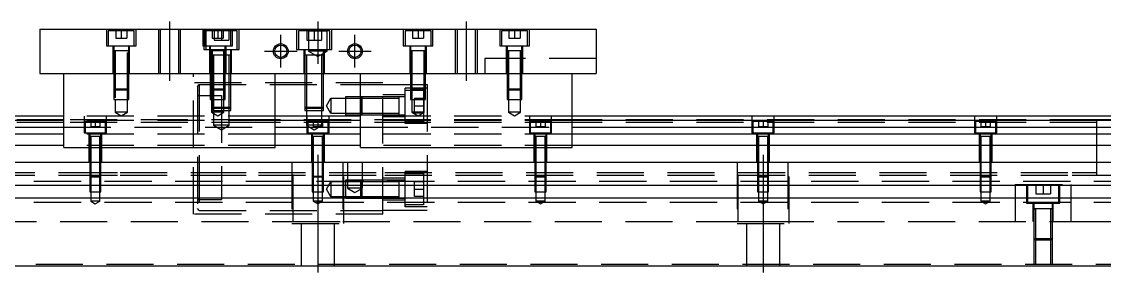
# Model space of a CAD drawing. Extents: x -14 to 729, y -294 to 102.
# Drawn here: x 180.1 to 472, y -235.3 to -167.3 of the extents above; entities that cross this region are included whole.
import ezdxf

# ---------------------------------------------------------------- set-up
doc = ezdxf.new("R2010")
doc.units = 0
doc.linetypes.add('CENTER', pattern=[50.8, 31.75, -6.35, 6.35, -6.35])
doc.linetypes.add('DASHED', pattern=[19.05, 12.7, -6.35])
doc.layers.get('0').update_dxf_attribs({"linetype": 'CONTINUOUS'})
doc.layers.add('CENTER', color=1, linetype='CENTER')

msp = doc.modelspace()

# ---------------------------------------------------------------- linework, layer by layer
at = {"color": 7, "linetype": 'CONTINUOUS'}
for p, q in [((185, -169.26), (335, -169.26)), ((185, -169.26), (185, -181.26)), ((335, -169.26), (335, -181.26)), ((232, -176.36), (231.499994, -176.36)), ((232.35, -176.36), (232, -176.36)), ((236, -176.36), (235.65, -176.36)), ((236.500006, -176.36), (236, -176.36)), ((185, -181.26), (335, -181.26)), ((191.5, -201.26), (191.5, -181.26)), ((248.5, -201.26), (248.5, -181.26)), ((271.5, -201.26), (271.5, -181.26)), ((328.5, -201.26), (328.5, -181.26)), ((191.5, -192.76), (0, -192.76)), ((191.5, -194.012272), (0, -194.012272)), ((271.5, -192.76), (248.5, -192.76)), ((271.5, -194.012272), (248.5, -194.012272)), ((520, -192.76), (328.5, -192.76)), ((520, -194.012272), (328.5, -194.012272)), ((0, -195.78668), (191.5, -195.78668)), ((191.5, -197.683076), (0, -197.683076)), ((248.5, -195.78668), (271.5, -195.78668)), ((271.5, -197.683076), (248.5, -197.683076)), ((328.5, -195.78668), (520, -195.78668)), ((520, -197.683076), (328.5, -197.683076)), ((191.5, -200.737372), (0, -200.737372)), ((191.5, -201.26), (248.5, -201.26)), ((271.5, -200.737372), (248.5, -200.737372)), ((271.5, -201.26), (328.5, -201.26)), ((520, -200.737372), (328.5, -200.737372)), ((0, -205.26), (520, -205.26)), ((520, -211.56), (0, -211.56)), ((520, -214.96), (0, -214.96)), ((0, -233.26), (520, -233.26))]:
    msp.add_line(p, q, dxfattribs=at)
at = {"color": 3, "linetype": 'DASHED'}
for p, q in [((203, -169.26), (203, -173.76)), ((211, -173.76), (211, -169.26)), ((217.000006, -169.26), (217.000006, -181.26)), ((217.5, -169.26), (217.5, -181.26)), ((222.5, -181.26), (222.5, -169.26)), ((222.999994, -181.26), (222.999994, -169.26)), ((229, -169.26), (229, -173.76)), ((229.25, -169.26), (229.25, -174.76)), ((237, -173.76), (237, -169.26)), ((238.75, -174.76), (238.75, -169.26)), ((254.25, -169.26), (254.25, -174.76)), ((257.5, -169.76), (257, -169.26)), ((262.5, -169.76), (263, -169.26)), ((263.75, -174.76), (263.75, -169.26)), ((283, -169.26), (283, -173.76)), ((291, -173.76), (291, -169.26)), ((297.000006, -169.26), (297.000006, -181.26)), ((297.5, -169.26), (297.5, -181.26)), ((302.5, -181.26), (302.5, -169.26)), ((302.999994, -181.26), (302.999994, -169.26)), ((309, -169.26), (309, -173.76)), ((317, -173.76), (317, -169.26)), ((210.5, -169.76), (203.5, -169.76)), ((203.5, -169.76), (203.5, -173.76)), ((205.5, -169.76), (205.5, -171.76)), ((205.5, -171.76), (207, -171.76)), ((207, -169.76), (207, -171.76)), ((207, -171.76), (208.5, -171.76)), ((208.5, -169.76), (208.5, -171.76)), ((210.5, -173.76), (210.5, -169.76)), ((236.5, -169.76), (229.5, -169.76)), ((229.5, -169.76), (229.5, -173.76)), ((229.75, -169.76), (229.75, -174.76)), ((231.5, -169.76), (231.5, -171.76)), ((231.5, -171.76), (233, -171.76)), ((232, -169.76), (232, -172.26)), ((233, -169.76), (233, -171.76)), ((233, -171.76), (234.5, -171.76)), ((234, -169.76), (234, -172.26)), ((234.5, -169.76), (234.5, -171.76)), ((236, -169.76), (236, -172.26)), ((238.25, -169.76), (236.5, -169.76)), ((236.5, -173.76), (236.5, -169.76)), ((238.25, -174.76), (238.25, -169.76)), ((263.25, -169.76), (254.75, -169.76)), ((254.75, -169.76), (254.75, -174.76)), ((257, -169.76), (257, -172.26)), ((257.5, -169.76), (257.5, -175.26)), ((257.5, -169.76), (262.5, -169.76)), ((259, -169.76), (259, -172.26)), ((261, -169.76), (261, -172.26)), ((262.5, -175.26), (262.5, -169.76)), ((263.25, -174.76), (263.25, -169.76)), ((290.5, -169.76), (283.5, -169.76)), ((283.5, -169.76), (283.5, -173.76)), ((285.5, -169.76), (285.5, -171.76)), ((285.5, -171.76), (287, -171.76)), ((287, -169.76), (287, -171.76)), ((287, -171.76), (288.5, -171.76)), ((288.5, -169.76), (288.5, -171.76)), ((290.5, -173.76), (290.5, -169.76)), ((316.5, -169.76), (309.5, -169.76)), ((309.5, -169.76), (309.5, -173.76)), ((311.5, -169.76), (311.5, -171.76)), ((311.5, -171.76), (313, -171.76)), ((313, -169.76), (313, -171.76)), ((313, -171.76), (314.5, -171.76)), ((314.5, -169.76), (314.5, -171.76)), ((316.5, -173.76), (316.5, -169.76)), ((203, -173.76), (211, -173.76)), ((204.75, -173.76), (204.75, -181.26)), ((205, -173.76), (205, -175.16)), ((209, -175.16), (209, -173.76)), ((209.25, -181.26), (209.25, -173.76)), ((229, -173.76), (237, -173.76)), ((229.25, -174.76), (238.75, -174.76)), ((230.75, -173.76), (230.75, -181.26)), ((231, -173.76), (231, -175.16)), ((231.25, -174.76), (231.25, -181.26)), ((231.5, -174.76), (231.5, -176.36)), ((232, -172.26), (234, -172.26)), ((234, -172.26), (236, -172.26)), ((235, -175.16), (235, -173.76)), ((235.25, -181.26), (235.25, -173.76)), ((236.5, -176.36), (236.5, -174.76)), ((236.75, -181.26), (236.75, -174.76)), ((254.25, -174.76), (263.75, -174.76)), ((256.25, -174.76), (256.25, -181.26)), ((256.5, -174.76), (256.5, -176.36)), ((257, -172.26), (259, -172.26)), ((259, -172.26), (261, -172.26)), ((261.5, -176.36), (261.5, -174.76)), ((261.75, -181.26), (261.75, -174.76)), ((283, -173.76), (291, -173.76)), ((284.75, -173.76), (284.75, -181.26)), ((285, -173.76), (285, -175.16)), ((289, -175.16), (289, -173.76)), ((289.25, -181.26), (289.25, -173.76)), ((309, -173.76), (317, -173.76)), ((310.75, -173.76), (310.75, -181.26)), ((311, -173.76), (311, -175.16)), ((315, -175.16), (315, -173.76)), ((315.25, -181.26), (315.25, -173.76)), ((205, -175.155), (205, -175.16)), ((205, -175.16), (205.216462, -175.16)), ((205.216708, -175.16), (205, -175.16)), ((205, -175.16), (205, -181.26)), ((205, -175.16), (205, -175.165)), ((208.783332, -175.16), (205.216708, -175.16)), ((205.35, -175.16), (205.35, -188.26)), ((208.65, -188.26), (208.65, -175.16)), ((209, -175.16), (208.783332, -175.16)), ((208.783538, -175.16), (209, -175.16)), ((209, -175.16), (209, -175.155)), ((209, -181.26), (209, -175.16)), ((209, -175.165), (209, -175.16)), ((231, -175.155), (231, -175.16)), ((231, -175.16), (231.216462, -175.16)), ((231.216708, -175.16), (231, -175.16)), ((231, -175.16), (231, -175.165)), ((231, -175.16), (231, -181.26)), ((234.783332, -175.16), (231.216708, -175.16)), ((231.35, -175.16), (231.35, -181.26)), ((231.5, -176.355), (231.5, -176.36)), ((231.757468, -176.36), (231.5, -176.36)), ((231.5, -176.36), (231.5, -181.26)), ((231.5, -176.36), (231.5, -176.365)), ((231.999654, -176.36), (231.757468, -176.36)), ((231.9, -176.36), (231.9, -181.26)), ((232.349616, -176.36), (231.999654, -176.36)), ((235.650424, -176.36), (232.349616, -176.36)), ((234.65, -181.26), (234.65, -175.16)), ((235, -175.16), (234.783332, -175.16)), ((234.783538, -175.16), (235, -175.16)), ((235, -175.16), (235, -175.155)), ((235, -175.165), (235, -175.16)), ((235, -181.26), (235, -175.16)), ((236.000386, -176.36), (235.650424, -176.36)), ((236.242552, -176.36), (236.000386, -176.36)), ((236.1, -181.26), (236.1, -176.36)), ((236.5, -176.36), (236.242552, -176.36)), ((236.5, -176.36), (236.5, -176.355)), ((236.5, -181.26), (236.5, -176.36)), ((236.5, -176.365), (236.5, -176.36)), ((256.5, -176.355), (256.5, -176.36)), ((256.757468, -176.36), (256.5, -176.36)), ((256.5, -176.36), (256.5, -181.26)), ((256.5, -176.36), (256.5, -176.365)), ((261.242552, -176.36), (256.757468, -176.36)), ((256.9, -176.36), (256.9, -181.26)), ((262.5, -175.26), (257.5, -175.26)), ((257.5, -175.26), (260, -176.703376)), ((260, -176.703376), (262.5, -175.26)), ((260.5, -176.36), (260.5, -176.355)), ((260.5, -176.365), (260.5, -176.36)), ((261.1, -181.26), (261.1, -176.36)), ((261.5, -176.36), (261.242552, -176.36)), ((261.5, -181.26), (261.5, -176.36)), ((285, -175.155), (285, -175.16)), ((285, -175.16), (285.216462, -175.16)), ((285.216708, -175.16), (285, -175.16)), ((285, -175.16), (285, -181.26)), ((285, -175.16), (285, -175.165)), ((288.783332, -175.16), (285.216708, -175.16)), ((285.35, -175.16), (285.35, -181.26)), ((288.65, -181.26), (288.65, -175.16)), ((289, -175.16), (288.783332, -175.16)), ((288.783538, -175.16), (289, -175.16)), ((289, -175.16), (289, -175.155)), ((289, -181.26), (289, -175.16)), ((289, -175.165), (289, -175.16)), ((315, -177.26), (305, -177.26)), ((305, -177.26), (305, -181.26)), ((311, -175.155), (311, -175.16)), ((311, -175.16), (311.216462, -175.16)), ((311.216708, -175.16), (311, -175.16)), ((311, -175.16), (311, -181.26)), ((311, -175.16), (311, -175.165)), ((314.783332, -175.16), (311.216708, -175.16)), ((311.35, -175.16), (311.35, -181.26)), ((314.65, -181.26), (314.65, -175.16)), ((315, -175.16), (314.783332, -175.16)), ((314.783538, -175.16), (315, -175.16)), ((315, -175.16), (315, -175.155)), ((315, -181.26), (315, -175.16)), ((315, -175.165), (315, -175.16)), ((335, -177.26), (315, -177.26)), ((205, -181.26), (205, -185.41)), ((205.000006, -181.26), (205.000006, -185.410006)), ((208.999994, -185.410006), (208.999994, -181.26)), ((209, -185.41), (209, -181.26)), ((226.5, -201.26), (226.5, -181.26)), ((277.5, -183.76), (226.5, -183.76)), ((231, -181.26), (231, -185.41)), ((231.000006, -181.26), (231.000002, -185.41)), ((231.35, -181.26), (231.35, -185.76)), ((231.5, -181.26), (231.5, -190.36)), ((231.500006, -181.26), (231.500002, -190.36)), ((231.9, -181.26), (231.9, -190.76)), ((234.65, -185.76), (234.65, -181.26)), ((234.999998, -185.41), (234.999994, -181.26)), ((235, -185.41), (235, -181.26)), ((236.1, -190.76), (236.1, -181.26)), ((236.499998, -190.36), (236.499994, -181.26)), ((236.5, -190.36), (236.5, -181.26)), ((256.5, -181.26), (256.5, -190.36)), ((256.500006, -181.26), (256.500002, -190.36)), ((256.9, -181.26), (256.9, -190.76)), ((261.1, -190.76), (261.1, -181.26)), ((261.499998, -190.36), (261.499994, -181.26)), ((261.5, -190.36), (261.5, -181.26)), ((277.5, -219.26), (277.5, -181.26)), ((285, -181.26), (285, -185.41)), ((285.000006, -181.26), (285.000002, -185.41)), ((285.35, -181.26), (285.35, -185.76)), ((288.65, -185.76), (288.65, -181.26)), ((288.999998, -185.41), (288.999994, -181.26)), ((289, -185.41), (289, -181.26)), ((311, -181.26), (311, -185.41)), ((311.000006, -181.26), (311.000002, -185.41)), ((311.35, -181.26), (311.35, -185.76)), ((314.65, -185.76), (314.65, -181.26)), ((314.999998, -185.41), (314.999994, -181.26)), ((315, -185.41), (315, -181.26)), ((205, -185.41), (209, -185.41)), ((205, -185.41), (205.35, -185.76)), ((205.000006, -185.410006), (205.000006, -188.26)), ((208.65, -185.76), (205.35, -185.76)), ((208.65, -185.76), (209, -185.41)), ((208.999994, -188.26), (208.999994, -185.410006)), ((227.5, -184.76), (228, -184.26)), ((227.5, -184.76), (227.5, -217.76)), ((228, -184.26), (277.5, -184.26)), ((228, -184.26), (228, -218.26)), ((231, -185.41), (235, -185.41)), ((231, -185.41), (231.35, -185.76)), ((231.000002, -185.41), (231.000006, -188.26)), ((234.65, -185.76), (231.35, -185.76)), ((231.35, -185.76), (231.35, -188.26)), ((234.65, -185.76), (235, -185.41)), ((234.65, -188.26), (234.65, -185.76)), ((234.999994, -188.26), (234.999998, -185.41)), ((277.5, -184.26), (289.5, -184.26)), ((283.5, -194.760001), (283.5, -185.260001)), ((289.5, -185.260001), (283.5, -185.260001)), ((283.5, -185.76), (288.5, -185.76)), ((285, -185.41), (289, -185.41)), ((285, -185.41), (285.35, -185.76)), ((285.000002, -185.41), (285.000006, -188.26)), ((285.35, -185.76), (285.000006, -185.76)), ((288.65, -185.76), (285.35, -185.76)), ((285.35, -185.76), (285.35, -188.26)), ((288.5, -185.76), (288.5, -194.26)), ((288.65, -185.76), (289, -185.41)), ((288.65, -188.26), (288.65, -185.76)), ((288.999994, -188.26), (288.999998, -185.41)), ((289.5, -184.26), (289.5, -218.26)), ((311, -185.41), (315, -185.41)), ((311, -185.41), (311.35, -185.76)), ((311.000002, -185.41), (311.000006, -188.26)), ((314.65, -185.76), (311.35, -185.76)), ((311.35, -185.76), (311.35, -188.26)), ((314.65, -185.76), (315, -185.41)), ((314.65, -188.26), (314.65, -185.76)), ((314.999994, -188.26), (314.999998, -185.41)), ((205.000006, -188.26), (208.999994, -188.26)), ((205.35, -188.26), (205.35, -191.76)), ((208.65, -191.76), (208.65, -188.26)), ((227.5, -187.26), (234, -187.26)), ((231.000006, -188.26), (234.999994, -188.26)), ((231.35, -188.26), (231.35, -191.76)), ((234, -187.26), (234, -215.26)), ((234.65, -191.76), (234.65, -188.26)), ((262.287565, -190.01), (263.500001, -187.91)), ((263.500001, -187.91), (263.500001, -192.11)), ((263.500001, -187.91), (269.4, -187.91)), ((267.5, -192.509995), (267.5, -187.510004)), ((267.5, -187.510004), (272.4, -187.510004)), ((269.4, -187.91), (272, -187.91)), ((271.499979, -187.91), (271.899979, -187.51)), ((271.499979, -187.91), (271.499979, -192.11)), ((271.899979, -192.51), (271.899979, -187.51)), ((272, -187.91), (281.9, -187.910001)), ((272.4, -187.510004), (283.5, -187.510004)), ((283.5, -187.010001), (277.5, -187.010001)), ((281.9, -192.51), (281.9, -187.51)), ((285.000006, -188.26), (288.999994, -188.26)), ((285.35, -188.26), (285.35, -191.76)), ((286, -192.01), (286, -188.01)), ((288.5, -188.01), (286, -188.01)), ((288.65, -191.76), (288.65, -188.26)), ((311.000006, -188.26), (314.999994, -188.26)), ((311.35, -188.26), (311.35, -191.76)), ((314.65, -191.76), (314.65, -188.26)), ((208.65, -191.76), (205.35, -191.76)), ((205.35, -191.76), (207, -192.712628)), ((207, -192.712628), (208.65, -191.76)), ((234.65, -191.76), (231.35, -191.76)), ((231.35, -191.76), (233, -192.712628)), ((231.5, -190.36), (236.5, -190.36)), ((231.5, -190.36), (231.9, -190.76)), ((231.500002, -190.36), (231.500006, -191.26)), ((231.500006, -191.26), (236.499994, -191.26)), ((236.1, -190.76), (231.9, -190.76)), ((231.9, -190.76), (231.9, -191.26)), ((231.9, -191.26), (231.9, -195.26)), ((233, -192.712628), (234.65, -191.76)), ((236.1, -190.76), (236.5, -190.36)), ((236.1, -191.26), (236.1, -190.76)), ((236.1, -195.26), (236.1, -191.26)), ((236.499994, -191.26), (236.499998, -190.36)), ((256.5, -190.36), (261.5, -190.36)), ((256.5, -190.36), (256.9, -190.76)), ((256.500002, -190.36), (256.500006, -191.26)), ((256.500006, -191.26), (261.499994, -191.26)), ((261.1, -190.76), (256.9, -190.76)), ((256.9, -190.76), (256.9, -191.26)), ((256.9, -191.26), (256.9, -195.26)), ((261.1, -190.76), (261.5, -190.36)), ((261.1, -191.26), (261.1, -190.76)), ((261.1, -195.26), (261.1, -191.26)), ((261.499994, -191.26), (261.499998, -190.36)), ((263.500001, -192.11), (262.287565, -190.01)), ((269.4, -192.11), (263.66115, -192.11)), ((272.4, -192.509994), (267.5, -192.509994)), ((272, -192.11), (269.4, -192.11)), ((271.899979, -192.51), (271.499979, -192.11)), ((281.9, -192.11), (272, -192.11)), ((283.5, -192.509994), (272.4, -192.509994)), ((288.65, -191.76), (285.35, -191.76)), ((285.35, -191.76), (287, -192.712628)), ((286, -190.01), (288.5, -190.01)), ((288.5, -192.01), (286, -192.01)), ((287, -192.712628), (288.65, -191.76)), ((314.65, -191.76), (311.35, -191.76)), ((311.35, -191.76), (313, -192.712628)), ((313, -192.712628), (314.65, -191.76)), ((191.5, -193.76), (40.5, -193.76)), ((191.5, -194.51), (40.5, -194.51)), ((248.5, -192.76), (191.5, -192.76)), ((244, -193.76), (191.5, -193.76)), ((248.5, -194.012272), (191.5, -194.012272)), ((244, -194.51), (191.5, -194.51)), ((197, -192.76), (197, -197.26)), ((202.75, -194.26), (197.25, -194.26)), ((197.25, -194.26), (197.25, -197.26)), ((198.75, -194.26), (198.75, -195.56)), ((200, -194.26), (200, -195.56)), ((201.25, -194.26), (201.25, -195.56)), ((202.75, -197.26), (202.75, -194.26)), ((203, -197.26), (203, -192.76)), ((236.1, -195.26), (231.9, -195.26)), ((231.9, -195.26), (234, -196.472436)), ((234, -196.472436), (236.1, -195.26)), ((288, -193.76), (244, -193.76)), ((288, -194.51), (244, -194.51)), ((261.1, -195.26), (256.9, -195.26)), ((256.9, -195.26), (259, -196.472436)), ((257, -192.76), (257, -197.26)), ((262.75, -194.26), (257.25, -194.26)), ((257.25, -194.26), (257.25, -197.26)), ((258.75, -194.26), (258.75, -195.56)), ((259, -196.472436), (261.1, -195.26)), ((260, -194.26), (260, -195.56)), ((261.25, -194.26), (261.25, -195.56)), ((262.75, -197.26), (262.75, -194.26)), ((263, -197.26), (263, -192.76)), ((328.5, -192.76), (271.5, -192.76)), ((328.5, -194.012272), (271.5, -194.012272)), ((283.5, -193.010001), (277.5, -193.010001)), ((288.5, -194.26), (283.5, -194.26)), ((289.5, -194.760001), (283.5, -194.760001)), ((328.5, -193.76), (288, -193.76)), ((328.5, -194.51), (288, -194.51)), ((317, -192.76), (317, -197.26)), ((322.75, -194.26), (317.25, -194.26)), ((317.25, -194.26), (317.25, -197.26)), ((318.75, -194.26), (318.75, -195.56)), ((320, -194.26), (320, -195.56)), ((321.25, -194.26), (321.25, -195.56)), ((322.75, -197.26), (322.75, -194.26)), ((323, -197.26), (323, -192.76)), ((470, -193.76), (328.5, -193.76)), ((470, -194.51), (328.5, -194.51)), ((377, -192.76), (377, -197.26)), ((382.75, -194.26), (377.25, -194.26)), ((377.25, -194.26), (377.25, -197.26)), ((378.75, -194.26), (378.75, -195.56)), ((380, -194.26), (380, -195.56)), ((381.25, -194.26), (381.25, -195.56)), ((382.75, -197.26), (382.75, -194.26)), ((383, -197.26), (383, -192.76)), ((437, -192.76), (437, -197.26)), ((442.75, -194.26), (437.25, -194.26)), ((437.25, -194.26), (437.25, -197.26)), ((438.75, -194.26), (438.75, -195.56)), ((440, -194.26), (440, -195.56)), ((441.25, -194.26), (441.25, -195.56)), ((442.75, -197.26), (442.75, -194.26)), ((443, -197.26), (443, -192.76)), ((470, -193.76), (469.995, -193.76)), ((470, -193.760668), (470, -193.76)), ((475, -193.76), (470, -193.76)), ((470.005, -193.76), (470, -193.76)), ((470, -194.308872), (470, -193.760668)), ((470, -201.05995), (470, -194.308872)), ((191.5, -195.78668), (248.5, -195.78668)), ((248.5, -197.683076), (191.5, -197.683076)), ((197, -197.26), (203, -197.26)), ((198.25, -197.26), (198.25, -205.26)), ((199.998804, -198.26), (198.499994, -198.26)), ((201.500006, -198.26), (198.499994, -198.26)), ((198.5, -197.26), (198.5, -198.26)), ((198.5, -198.255), (198.5, -198.26)), ((198.624678, -198.26), (198.5, -198.26)), ((198.5, -198.26), (198.5, -198.265)), ((198.5, -198.26), (198.5, -205.26)), ((199.998804, -198.26), (198.624678, -198.26)), ((198.75, -195.56), (200, -195.56)), ((198.75, -198.26), (198.75, -205.26)), ((201.500006, -198.26), (199.998804, -198.26)), ((201.37533, -198.26), (199.998804, -198.26)), ((200, -195.56), (201.25, -195.56)), ((201.25, -205.26), (201.25, -198.26)), ((201.5, -198.26), (201.37533, -198.26)), ((201.5, -198.26), (201.5, -197.26)), ((201.5, -198.26), (201.5, -198.255)), ((201.5, -198.265), (201.5, -198.26)), ((201.5, -205.26), (201.5, -198.26)), ((201.75, -205.26), (201.75, -197.26)), ((257, -197.26), (263, -197.26)), ((258.25, -197.26), (258.25, -205.26)), ((259.998804, -198.26), (258.499994, -198.26)), ((261.500006, -198.26), (258.499994, -198.26)), ((258.5, -197.26), (258.5, -198.26)), ((258.5, -198.255), (258.5, -198.26)), ((258.624678, -198.26), (258.5, -198.26)), ((258.5, -198.26), (258.5, -198.265)), ((258.5, -198.26), (258.5, -205.26)), ((259.998804, -198.26), (258.624678, -198.26)), ((258.75, -195.56), (260, -195.56)), ((258.75, -198.26), (258.75, -205.26)), ((261.500006, -198.26), (259.998804, -198.26)), ((261.37533, -198.26), (259.998804, -198.26)), ((260, -195.56), (261.25, -195.56)), ((261.25, -205.26), (261.25, -198.26)), ((261.5, -198.26), (261.37533, -198.26)), ((261.5, -198.26), (261.5, -197.26)), ((261.5, -198.26), (261.5, -198.255)), ((261.5, -198.265), (261.5, -198.26)), ((261.5, -205.26), (261.5, -198.26)), ((261.75, -205.26), (261.75, -197.26)), ((271.5, -195.78668), (328.5, -195.78668)), ((328.5, -197.683076), (271.5, -197.683076)), ((317, -197.26), (323, -197.26)), ((318.25, -197.26), (318.25, -205.26)), ((319.998804, -198.26), (318.499994, -198.26)), ((321.500006, -198.26), (318.499994, -198.26)), ((318.5, -197.26), (318.5, -198.26)), ((318.5, -198.255), (318.5, -198.26)), ((318.624678, -198.26), (318.5, -198.26)), ((318.5, -198.26), (318.5, -198.265)), ((318.5, -198.26), (318.5, -205.26)), ((319.998804, -198.26), (318.624678, -198.26)), ((318.75, -195.56), (320, -195.56)), ((318.75, -198.26), (318.75, -205.26)), ((321.500006, -198.26), (319.998804, -198.26)), ((321.37533, -198.26), (319.998804, -198.26)), ((320, -195.56), (321.25, -195.56)), ((321.25, -205.26), (321.25, -198.26)), ((321.5, -198.26), (321.37533, -198.26)), ((321.5, -198.26), (321.5, -197.26)), ((321.5, -198.26), (321.5, -198.255)), ((321.5, -198.265), (321.5, -198.26)), ((321.5, -205.26), (321.5, -198.26)), ((321.75, -205.26), (321.75, -197.26)), ((377, -197.26), (383, -197.26)), ((378.25, -197.26), (378.25, -205.26)), ((379.998804, -198.26), (378.499994, -198.26)), ((381.500006, -198.26), (378.499994, -198.26)), ((378.5, -197.26), (378.5, -198.26)), ((378.5, -198.255), (378.5, -198.26)), ((378.624678, -198.26), (378.5, -198.26)), ((378.5, -198.26), (378.5, -198.265)), ((378.5, -198.26), (378.5, -205.26)), ((379.998804, -198.26), (378.624678, -198.26)), ((378.75, -195.56), (380, -195.56)), ((378.75, -198.26), (378.75, -205.26)), ((381.500006, -198.26), (379.998804, -198.26)), ((381.37533, -198.26), (379.998804, -198.26)), ((380, -195.56), (381.25, -195.56)), ((381.25, -205.26), (381.25, -198.26)), ((381.5, -198.26), (381.37533, -198.26)), ((381.5, -198.26), (381.5, -197.26)), ((381.5, -198.26), (381.5, -198.255)), ((381.5, -198.265), (381.5, -198.26)), ((381.5, -205.26), (381.5, -198.26)), ((381.75, -205.26), (381.75, -197.26)), ((437, -197.26), (443, -197.26)), ((438.25, -197.26), (438.25, -205.26)), ((439.998804, -198.26), (438.499994, -198.26)), ((441.500006, -198.26), (438.499994, -198.26)), ((438.5, -197.26), (438.5, -198.26)), ((438.5, -198.255), (438.5, -198.26)), ((438.624678, -198.26), (438.5, -198.26)), ((438.5, -198.26), (438.5, -198.265)), ((438.5, -198.26), (438.5, -205.26)), ((439.998804, -198.26), (438.624678, -198.26)), ((438.75, -195.56), (440, -195.56)), ((438.75, -198.26), (438.75, -205.26)), ((441.500006, -198.26), (439.998804, -198.26)), ((441.37533, -198.26), (439.998804, -198.26)), ((440, -195.56), (441.25, -195.56)), ((441.25, -205.26), (441.25, -198.26)), ((441.5, -198.26), (441.37533, -198.26)), ((441.5, -198.26), (441.5, -197.26)), ((441.5, -198.26), (441.5, -198.255)), ((441.5, -198.265), (441.5, -198.26)), ((441.5, -205.26), (441.5, -198.26)), ((441.75, -205.26), (441.75, -197.26)), ((248.5, -200.737372), (191.5, -200.737372)), ((226.5, -219.26), (226.5, -201.26)), ((328.5, -200.737372), (271.5, -200.737372)), ((470, -201.460038), (470, -201.05995)), ((470, -205.26023), (470, -201.460038)), ((198.5, -205.26), (198.5, -209.01)), ((198.500006, -205.26), (198.500002, -209.01)), ((198.75, -205.26), (198.75, -209.26)), ((201.25, -209.26), (201.25, -205.26)), ((201.499998, -209.01), (201.499994, -205.26)), ((201.5, -209.01), (201.5, -205.26)), ((253, -205.26), (253, -221.76)), ((253.291796, -221.26), (253.291796, -205.26)), ((258.5, -205.26), (258.5, -209.01)), ((258.500006, -205.26), (258.500002, -209.01)), ((258.75, -205.26), (258.75, -209.26)), ((261.25, -209.26), (261.25, -205.26)), ((261.499998, -209.01), (261.499994, -205.26)), ((261.5, -209.01), (261.5, -205.26)), ((266.708204, -205.26), (266.708204, -221.26)), ((267, -221.76), (267, -205.26)), ((268, -205.26), (268, -212.26)), ((272, -212.26), (272, -205.26)), ((318.5, -205.26), (318.5, -209.01)), ((318.500006, -205.26), (318.500002, -209.01)), ((318.75, -205.26), (318.75, -209.26)), ((321.25, -209.26), (321.25, -205.26)), ((321.499998, -209.01), (321.499994, -205.26)), ((321.5, -209.01), (321.5, -205.26)), ((373, -205.26), (373, -221.76)), ((373.291796, -221.26), (373.291796, -205.26)), ((378.5, -205.26), (378.5, -209.01)), ((378.500006, -205.26), (378.500002, -209.01)), ((378.75, -205.26), (378.75, -209.26)), ((381.25, -209.26), (381.25, -205.26)), ((381.499998, -209.01), (381.499994, -205.26)), ((381.5, -209.01), (381.5, -205.26)), ((386.708204, -205.26), (386.708204, -221.26)), ((387, -221.76), (387, -205.26)), ((438.5, -205.26), (438.5, -209.01)), ((438.500006, -205.26), (438.500002, -209.01)), ((438.75, -205.26), (438.75, -209.26)), ((441.25, -209.26), (441.25, -205.26)), ((441.499998, -209.01), (441.499994, -205.26)), ((441.5, -209.01), (441.5, -205.26)), ((470, -208.211128), (470, -205.26023)), ((56.708204, -208.01), (193.291796, -208.01)), ((56.708204, -208.76), (193.291796, -208.76)), ((193.291796, -208.01), (206.708204, -208.01)), ((193.291796, -208.76), (206.708204, -208.76)), ((198.5, -209.01), (201.5, -209.01)), ((198.5, -209.01), (198.75, -209.26)), ((198.500002, -209.01), (198.500006, -211.56)), ((201.25, -209.26), (198.75, -209.26)), ((198.75, -209.26), (198.75, -213.26)), ((201.25, -209.26), (201.5, -209.01)), ((201.25, -213.26), (201.25, -209.26)), ((201.499994, -211.56), (201.499998, -209.01)), ((206.708204, -208.01), (228, -208.01)), ((206.708204, -208.76), (228, -208.76)), ((228, -208.01), (244, -208.01)), ((228, -208.76), (244, -208.76)), ((244, -208.01), (278, -208.01)), ((244, -208.759994), (278, -208.759994)), ((244, -208.76), (278, -208.76)), ((258.5, -209.01), (261.5, -209.01)), ((258.5, -209.01), (258.75, -209.26)), ((258.500002, -209.01), (258.500006, -211.56)), ((261.25, -209.26), (258.75, -209.26)), ((258.75, -209.26), (258.75, -213.26)), ((261.25, -209.26), (261.5, -209.01)), ((261.25, -213.26), (261.25, -209.26)), ((261.499994, -211.56), (261.499998, -209.01)), ((267.5, -215.009995), (267.5, -210.010004)), ((267.5, -210.010004), (272.4, -210.010004)), ((271.499979, -210.41), (271.899979, -210.01)), ((271.899979, -215.01), (271.899979, -210.01)), ((272.4, -210.010004), (283.5, -210.010004)), ((283.5, -209.510001), (277.5, -209.510001)), ((278, -208.01), (463.291796, -208.01)), ((278, -208.76), (463.291796, -208.76)), ((281.9, -215.01), (281.9, -210.01)), ((283.5, -217.260001), (283.5, -207.760001)), ((289.5, -207.760001), (283.5, -207.760001)), ((283.5, -208.26), (288.5, -208.26)), ((288.5, -208.26), (288.5, -216.76)), ((318.5, -209.01), (321.5, -209.01)), ((318.5, -209.01), (318.75, -209.26)), ((318.500002, -209.01), (318.500006, -211.56)), ((321.25, -209.26), (318.75, -209.26)), ((318.75, -209.26), (318.75, -213.26)), ((321.25, -209.26), (321.5, -209.01)), ((321.25, -213.26), (321.25, -209.26)), ((321.499994, -211.56), (321.499998, -209.01)), ((378.5, -209.01), (381.5, -209.01)), ((378.5, -209.01), (378.75, -209.26)), ((378.500002, -209.01), (378.500006, -211.56)), ((381.25, -209.26), (378.75, -209.26)), ((378.75, -209.26), (378.75, -213.26)), ((381.25, -209.26), (381.5, -209.01)), ((381.25, -213.26), (381.25, -209.26)), ((381.499994, -211.56), (381.499998, -209.01)), ((438.5, -209.01), (441.5, -209.01)), ((438.5, -209.01), (438.75, -209.26)), ((438.500002, -209.01), (438.500006, -211.56)), ((441.25, -209.26), (438.75, -209.26)), ((438.75, -209.26), (438.75, -213.26)), ((441.25, -209.26), (441.5, -209.01)), ((441.25, -213.26), (441.25, -209.26)), ((441.499994, -211.56), (441.499998, -209.01)), ((463.291796, -208.01), (470, -208.01)), ((463.291796, -208.76), (470, -208.76)), ((469.995, -208.76), (470, -208.76)), ((470, -208.76), (470, -208.211128)), ((470, -208.76), (475, -208.76)), ((470, -208.76), (470.005, -208.76)), ((520, -210.41), (0, -210.41)), ((198.500006, -211.56), (198.500006, -213.26)), ((201.499994, -213.26), (201.499994, -211.56)), ((258.500006, -211.56), (258.500006, -213.26)), ((261.499994, -213.26), (261.499994, -211.56)), ((262.287565, -212.51), (263.500001, -210.41)), ((263.500001, -214.61), (262.287565, -212.51)), ((263.500001, -210.41), (263.500001, -214.61)), ((263.500001, -210.41), (269.4, -210.41)), ((272, -212.26), (268, -212.26)), ((268, -212.26), (270, -213.4147)), ((269.4, -210.41), (272, -210.41)), ((270, -213.4147), (272, -212.26)), ((271.499979, -210.41), (271.499979, -214.61)), ((272, -210.41), (281.9, -210.410001)), ((286, -214.51), (286, -210.51)), ((288.5, -210.51), (286, -210.51)), ((286, -212.51), (288.5, -212.51)), ((318.500006, -211.56), (318.500006, -213.26)), ((321.499994, -213.26), (321.499994, -211.56)), ((378.500006, -211.56), (378.500006, -213.26)), ((381.499994, -213.26), (381.499994, -211.56)), ((438.500006, -211.56), (438.500006, -213.26)), ((441.499994, -213.26), (441.499994, -211.56)), ((448, -211.26), (463, -211.26)), ((448, -211.26), (448, -211.56)), ((448, -211.56), (448, -214.96)), ((451, -211.26), (451, -216.26)), ((451.25, -211.26), (451.25, -211.56)), ((451.25, -211.56), (451.25, -214.96)), ((453.5, -211.26), (453.5, -213.76)), ((455.5, -211.26), (455.5, -213.76)), ((457.5, -211.26), (457.5, -213.76)), ((459.75, -211.56), (459.75, -211.26)), ((459.75, -214.96), (459.75, -211.56)), ((460, -216.26), (460, -211.26)), ((463, -211.26), (463, -214.96)), ((198.500006, -213.26), (201.499994, -213.26)), ((198.75, -213.26), (198.75, -215.76)), ((201.25, -215.76), (198.75, -215.76)), ((198.75, -215.76), (200, -216.481688)), ((200, -216.481688), (201.25, -215.76)), ((201.25, -215.76), (201.25, -213.26)), ((227.5, -215.26), (234, -215.26)), ((258.500006, -213.26), (261.499994, -213.26)), ((258.75, -213.26), (258.75, -215.76)), ((261.25, -215.76), (258.75, -215.76)), ((258.75, -215.76), (260, -216.481688)), ((260, -216.481688), (261.25, -215.76)), ((261.25, -215.76), (261.25, -213.26)), ((269.4, -214.61), (263.500001, -214.61)), ((272.4, -215.009994), (267.5, -215.009994)), ((272, -214.61), (269.4, -214.61)), ((271.899979, -215.01), (271.499979, -214.61)), ((281.9, -214.61), (272, -214.61)), ((283.5, -215.009994), (272.4, -215.009994)), ((283.5, -215.510001), (277.5, -215.510001)), ((288.5, -214.51), (286, -214.51)), ((318.500006, -213.26), (321.499994, -213.26)), ((318.75, -213.26), (318.75, -215.76)), ((321.25, -215.76), (318.75, -215.76)), ((318.75, -215.76), (320, -216.481688)), ((320, -216.481688), (321.25, -215.76)), ((321.25, -215.76), (321.25, -213.26)), ((378.500006, -213.26), (381.499994, -213.26)), ((378.75, -213.26), (378.75, -215.76)), ((381.25, -215.76), (378.75, -215.76)), ((378.75, -215.76), (380, -216.481688)), ((380, -216.481688), (381.25, -215.76)), ((381.25, -215.76), (381.25, -213.26)), ((438.500006, -213.26), (441.499994, -213.26)), ((438.75, -213.26), (438.75, -215.76)), ((441.25, -215.76), (438.75, -215.76)), ((438.75, -215.76), (440, -216.481688)), ((440, -216.481688), (441.25, -215.76)), ((441.25, -215.76), (441.25, -213.26)), ((448, -214.96), (448, -221.26)), ((451.25, -214.96), (451.25, -216.26)), ((453.5, -213.76), (455.5, -213.76)), ((455.5, -213.76), (457.5, -213.76)), ((459.75, -216.26), (459.75, -214.96)), ((463, -214.96), (463, -221.26)), ((520, -216.11), (0, -216.11)), ((228, -218.26), (227.5, -217.76)), ((228, -218.26), (277.5, -218.26)), ((289.5, -218.26), (277.5, -218.26)), ((288.5, -216.76), (283.5, -216.76)), ((289.5, -217.260001), (283.5, -217.260001)), ((451, -216.26), (460, -216.26)), ((452.75, -216.26), (452.75, -221.26)), ((453, -216.26), (453, -217.865)), ((453, -217.855), (453, -221.26)), ((453, -217.86), (453.257448, -217.86)), ((453.257468, -217.86), (453, -217.86)), ((457.742552, -217.86), (453.257468, -217.86)), ((453.4, -217.86), (453.4, -221.26)), ((457.6, -221.26), (457.6, -217.86)), ((458, -217.86), (457.742552, -217.86)), ((457.742602, -217.86), (458, -217.86)), ((458, -217.865), (458, -216.26)), ((458, -221.26), (458, -217.855)), ((458.25, -221.26), (458.25, -216.26)), ((0, -221.26), (463.291796, -221.26)), ((277.5, -219.26), (226.5, -219.26)), ((253, -221.76), (267, -221.76)), ((253.291796, -221.26), (266.708204, -221.26)), ((255.5, -221.76), (255.5, -233.26)), ((264.5, -233.26), (264.5, -221.76)), ((373, -221.76), (387, -221.76)), ((373.291796, -221.26), (386.708204, -221.26)), ((375.5, -221.76), (375.5, -233.26)), ((384.5, -233.26), (384.5, -221.76)), ((453, -221.26), (453, -225.86)), ((453.000006, -221.26), (453.000002, -225.86)), ((453.4, -221.26), (453.4, -226.26)), ((457.6, -226.26), (457.6, -221.26)), ((457.999998, -225.86), (457.999994, -221.26)), ((458, -225.86), (458, -221.26)), ((463.291796, -221.26), (476.708204, -221.26)), ((453, -225.86), (458, -225.86)), ((453, -225.86), (453.4, -226.26)), ((453.000002, -225.86), (453.000006, -232.76)), ((457.6, -226.26), (453.4, -226.26)), ((453.4, -226.26), (453.4, -232.76)), ((457.6, -226.26), (458, -225.86)), ((457.6, -232.76), (457.6, -226.26)), ((457.999994, -232.76), (457.999998, -225.86)), ((12.499994, -232.76), (520, -232.76))]:
    msp.add_line(p, q, dxfattribs=at)
at = {"color": 3, "linetype": 'CONTINUOUS'}
for centre in [(250, -175.26), (270, -175.26)]:
    msp.add_circle(centre, 2, dxfattribs=at)
at = {"color": 7, "linetype": 'CONTINUOUS'}
for centre in [(250, -175.26), (270, -175.26)]:
    msp.add_circle(centre, 1.65, dxfattribs=at)
at = {"layer": 'CENTER', "color": 1, "linetype": 'CENTER'}
for p, q in [((220, -167.26), (220, -183.26)), ((260, -167.26), (260, -178.703376)), ((300, -167.26), (300, -183.26)), ((250, -179.66), (250, -170.86)), ((270, -179.66), (270, -170.86)), ((245.6, -175.26), (254.4, -175.26)), ((265.6, -175.26), (274.4, -175.26)), ((260, -203.26), (260, -235.26)), ((380, -203.26), (380, -235.26))]:
    msp.add_line(p, q, dxfattribs=at)

doc.saveas('drawing.dxf')
